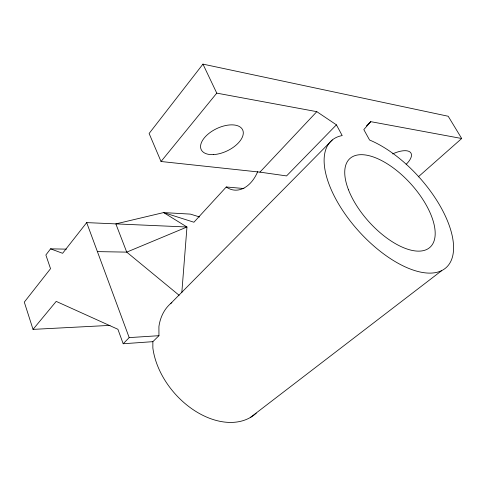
<?xml version="1.0" encoding="UTF-8"?>
<svg xmlns="http://www.w3.org/2000/svg" width="486" height="486" viewBox="0 0 486 486"><rect width="100%" height="100%" fill="white"/><g stroke="black" fill="none" stroke-linecap="round" stroke-linejoin="round"><path stroke-width="0.73" d="M171.862 302.535A69.711 47.537 49 0 0 158.916 326.537L158.946 335.692L152.865 341.67L152.853 347.958A69.133 47.671 49 0 0 195.421 411.156A69.133 47.671 49 0 0 256.262 413.161M181.813 292.681L186.97 227.005L163.6 212.582L115.85 223.894L126.731 252.125L179.127 295.294M66.382 249.148L50.574 248.844L45.872 254.986L50.538 268.685L24.3 302.128L33.036 329.38L109.982 325.383M202.954 64.122L149.117 133.486L161.036 161.504L259.925 172.135L286.558 175.92L336.421 124.841L316.811 111.665L216.768 93.13L202.954 64.122L448.195 116.251L461.7 138.51L418.282 176.861M97.4 251.614L126.731 252.125L186.97 227.005L86.684 222.612L62.615 253.297L50.574 248.844M161.036 161.504L216.768 93.13M33.036 329.38L56.206 301.387L117.904 329.283L123.189 343.748L152.865 341.67M461.7 138.51L370.745 121.658L363.82 129.604L369.567 140.011A85.536 40.49 47.9 0 1 453.493 250.521A85.536 40.49 47.9 0 1 363.145 235.874A85.536 40.49 47.9 0 1 342.193 135.576L336.421 124.841M257.708 171.619A35.211 23.346 -83.3 0 1 226.269 186.982L193.932 222.23L163.6 212.582L190.391 214.113L199.637 216.969M259.925 172.135L316.811 111.665M123.189 343.748L129.185 337.612L158.946 335.692M170.75 303.464L332.29 139.998M366.456 125.904L370.745 121.658M250.272 417.541L441.725 270.635M226.269 186.982L243.954 188.538M86.684 222.612L129.185 337.612M392.633 153.916A20.455 8.596 -29.7 0 1 409.984 151.996A20.455 8.596 -29.7 0 1 406.168 164.311M348.48 189.795A59.784 28.255 47.9 0 0 426.283 249.676A59.784 28.255 47.9 0 0 395.075 169.256A59.784 28.255 47.9 0 0 348.48 189.795M213.621 154.591A22.951 12.314 -25.6 0 0 243.134 131.311A22.951 12.314 -25.6 0 0 209.035 133.328A22.951 12.314 -25.6 0 0 213.621 154.591"/></g></svg>
